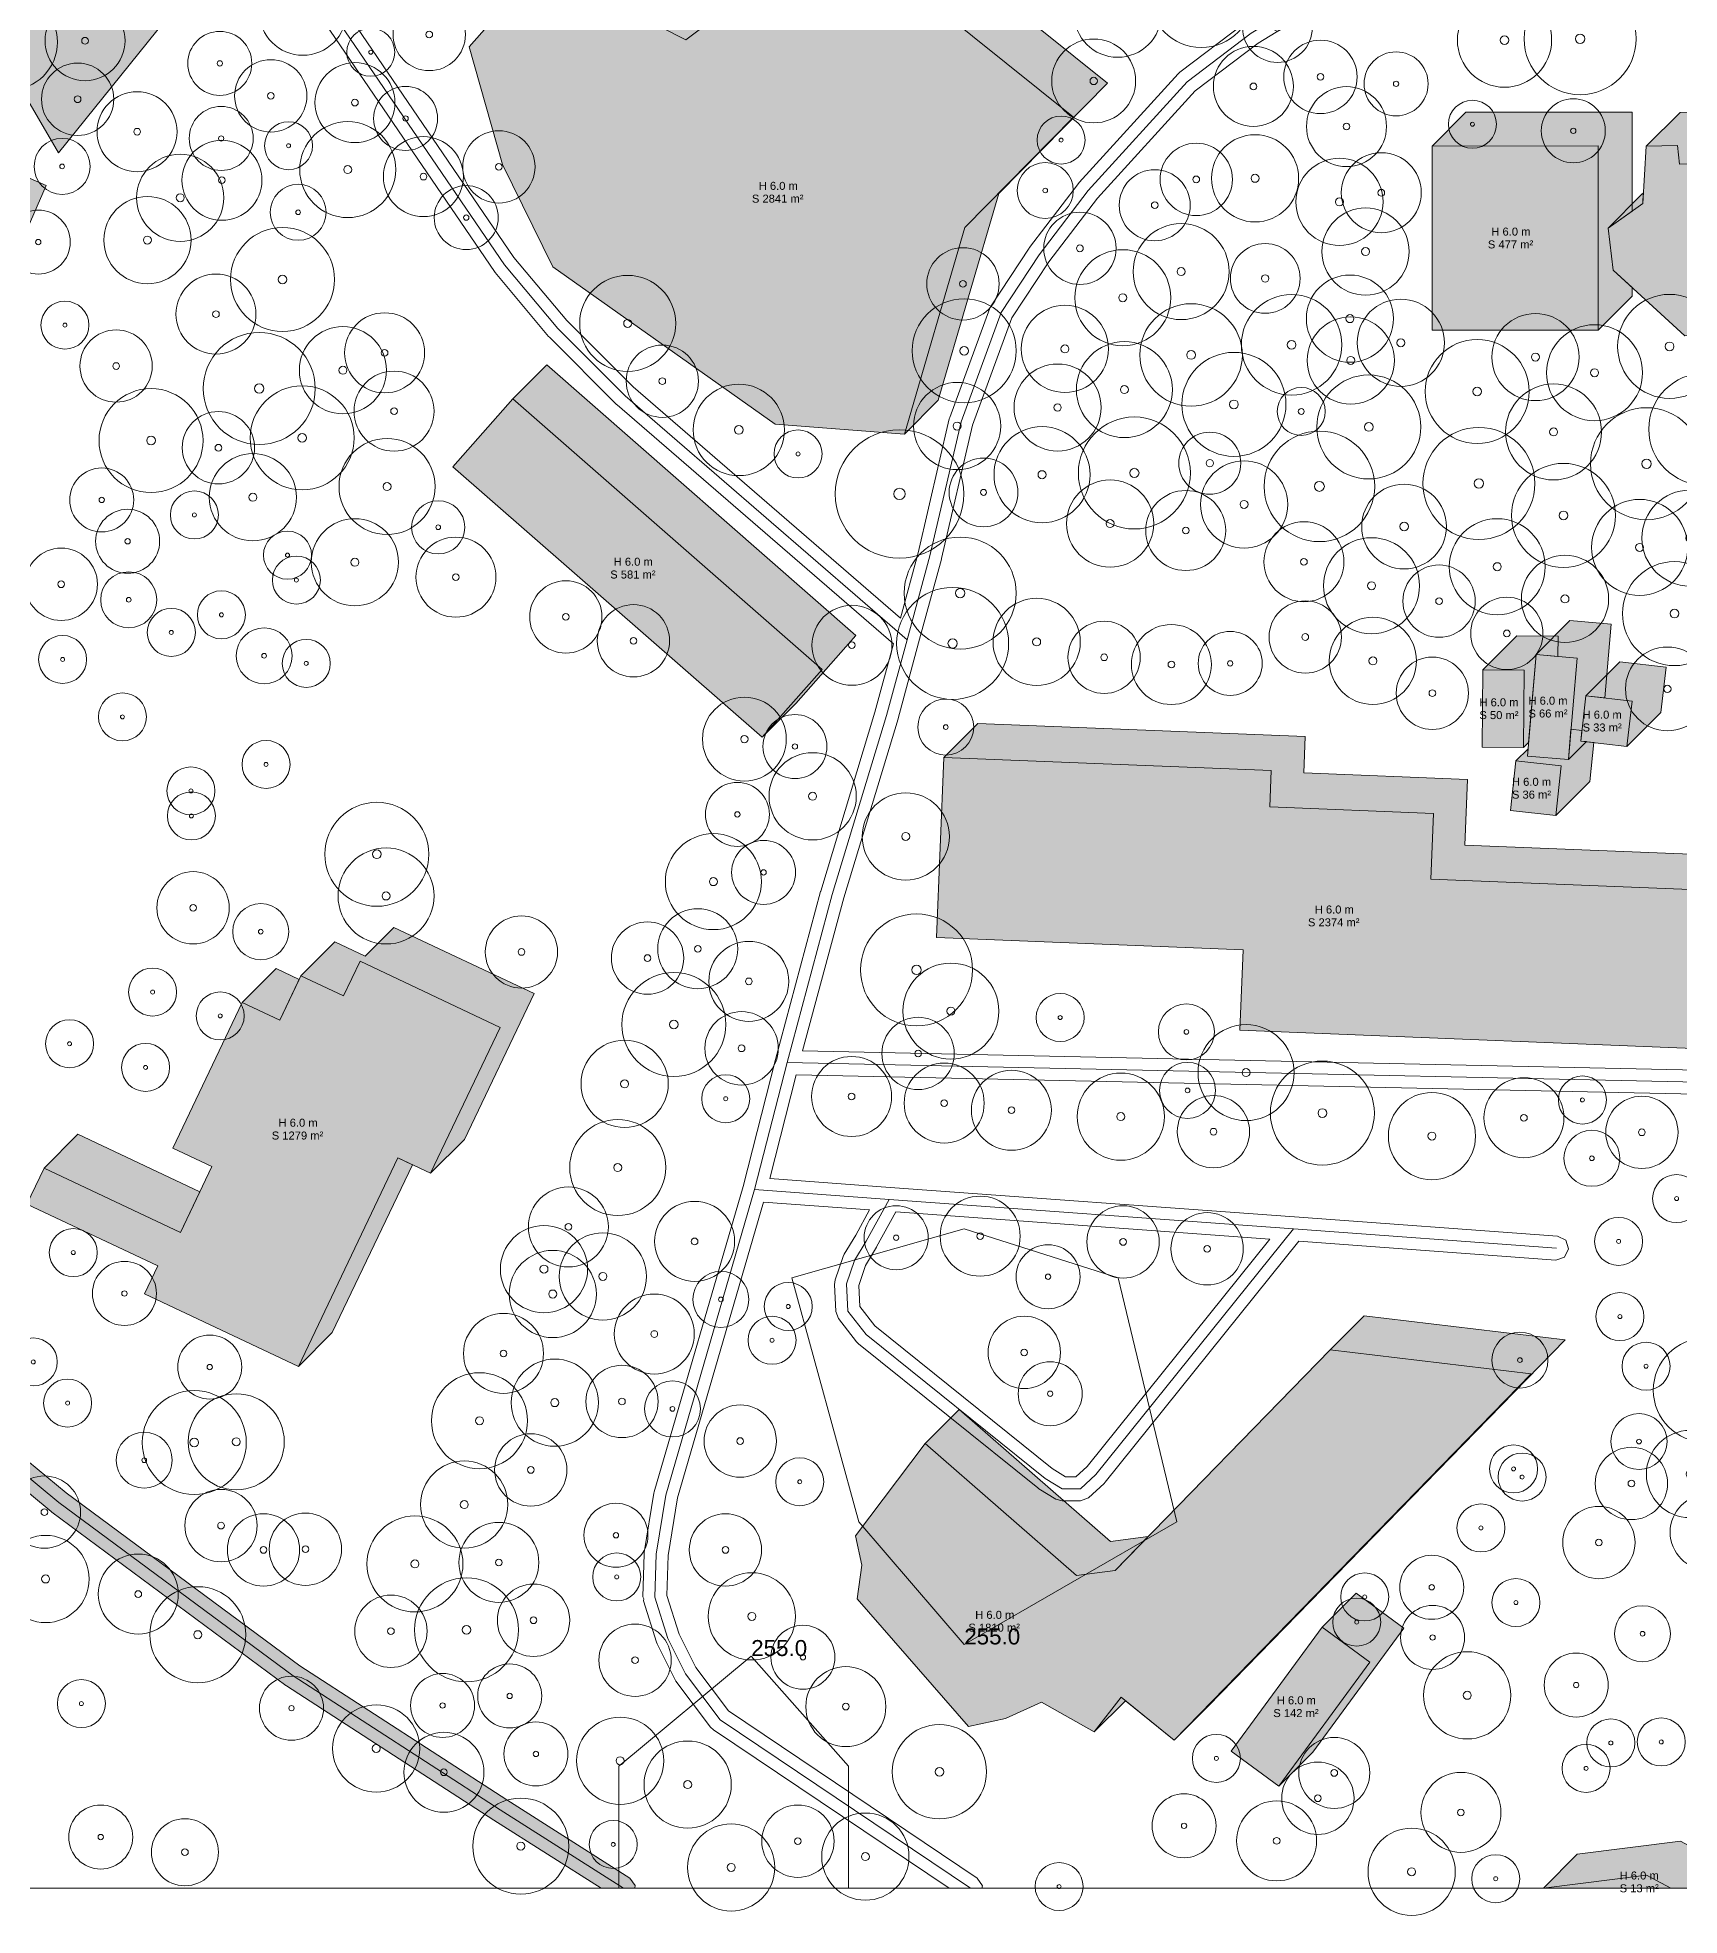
# Model space of a CAD drawing. Header units: metres. Extents: x -7 to 1019, y -7 to 1014.
# Drawn here: x 137.2 to 342.4, y -3.4 to 231.3 of the extents above; entities that cross this region are included whole.
import ezdxf

# ---------------------------------------------------------------- set-up
doc = ezdxf.new("R2010")
doc.units = ezdxf.units.M
doc.header["$MEASUREMENT"] = 0
for name, color, linetype, lineweight, true_color in [('TPX_BUILDING_AREAS_TEXT', 7, 'CONTINUOUS', 0, 0x000000), ('TPX_BUILDING_HEIGHTS_TEXT', 7, 'CONTINUOUS', 0, 0x000000), ('TPX_BUILDINGS', 7, 'CONTINUOUS', 0, 0x000000), ('TPX_BUILDINGS_HATCH', 7, 'CONTINUOUS', 0, 0xf0f0f0), ('TPX_BUILDINGS_SHADOWS_HATCH', 7, 'CONTINUOUS', 0, 0x000000), ('TPX_BUILDINGS_SHADOWS_OUTLINES', 7, 'CONTINUOUS', 0, 0x000000), ('TPX_CONTOUR_LINES_5M', 7, 'CONTINUOUS', 0, 0x969696), ('TPX_CONTOUR_LINES_5M_TEXT', 7, 'CONTINUOUS', 0, 0x000000), ('TPX_FRAME_PROJECT', 7, 'CONTINUOUS', 0, 0x000000), ('TPX_ROADS_AXES', 7, 'CONTINUOUS', 0, 0x323232), ('TPX_ROADS_CONTOURS', 7, 'CONTINUOUS', 0, 0x646464), ('TPX_ROADS_HATCH', 7, 'CONTINUOUS', 0, 0xc8c8c8), ('TPX_VEGETATION_GREEN_SPACES', 7, 'CONTINUOUS', 0, 0x58ba48), ('TPX_VEGETATION_GREEN_SPACES_HATCH', 7, 'CONTINUOUS', 0, 0x58ba48), ('TPX_VEGETATION_TREES_INDIVIDUAL', 7, 'CONTINUOUS', 0, 0x136734)]:
    doc.layers.add(name, color=color, linetype=linetype, lineweight=lineweight, true_color=true_color)
doc.styles.add('TPX_TEXTE', font='arial.ttf')

# ---------------------------------------------------------------- blocks, each defined once
blk = doc.blocks.new('TREETR004_CR044')
at = {"layer": 'TPX_VEGETATION_TREES_INDIVIDUAL'}
for radius in [4.44, 0.417]:
    blk.add_circle((0, 0, 0.04), radius, dxfattribs=at)
blk = doc.blocks.new('TREETR006_CR069')
at = {"layer": 'TPX_VEGETATION_TREES_INDIVIDUAL'}
for radius in [6.91, 0.625]:
    blk.add_circle((0, 0, 0.04), radius, dxfattribs=at)
blk = doc.blocks.new('TREETR005_CR064')
at = {"layer": 'TPX_VEGETATION_TREES_INDIVIDUAL'}
for radius in [6.41, 0.542]:
    blk.add_circle((0, 0, 0.04), radius, dxfattribs=at)
blk = doc.blocks.new('TREETR005_CR060')
at = {"layer": 'TPX_VEGETATION_TREES_INDIVIDUAL'}
for radius in [6, 0.5]:
    blk.add_circle((0, 0, 0.04), radius, dxfattribs=at)
blk = doc.blocks.new('TREETR003_CR033')
at = {"layer": 'TPX_VEGETATION_TREES_INDIVIDUAL'}
for radius in [3.32, 0.292]:
    blk.add_circle((0, 0, 0.04), radius, dxfattribs=at)
blk = doc.blocks.new('TREETR006_CR070')
at = {"layer": 'TPX_VEGETATION_TREES_INDIVIDUAL'}
for radius in [7, 0.583]:
    blk.add_circle((0, 0, 0.04), radius, dxfattribs=at)
blk = doc.blocks.new('TREETR003_CR030')
at = {"layer": 'TPX_VEGETATION_TREES_INDIVIDUAL'}
for radius in [3, 0.25]:
    blk.add_circle((0, 0, 0.04), radius, dxfattribs=at)
blk = doc.blocks.new('TREETR005_CR039')
at = {"layer": 'TPX_VEGETATION_TREES_INDIVIDUAL'}
for radius in [3.88, 0.458]:
    blk.add_circle((0, 0, 0.04), radius, dxfattribs=at)
blk = doc.blocks.new('TREETR004_CR045')
at = {"layer": 'TPX_VEGETATION_TREES_INDIVIDUAL'}
for radius in [4.52, 0.417]:
    blk.add_circle((0, 0, 0.04), radius, dxfattribs=at)
blk = doc.blocks.new('TREETR005_CR057')
at = {"layer": 'TPX_VEGETATION_TREES_INDIVIDUAL'}
for radius in [5.71, 0.542]:
    blk.add_circle((0, 0, 0.04), radius, dxfattribs=at)
blk = doc.blocks.new('TREETR004_CR047')
at = {"layer": 'TPX_VEGETATION_TREES_INDIVIDUAL'}
for radius in [4.72, 0.417]:
    blk.add_circle((0, 0, 0.04), radius, dxfattribs=at)
blk = doc.blocks.new('TREETR005_CR059')
at = {"layer": 'TPX_VEGETATION_TREES_INDIVIDUAL'}
for radius in [5.89, 0.542]:
    blk.add_circle((0, 0, 0.04), radius, dxfattribs=at)
blk = doc.blocks.new('TREETR005_CR052')
at = {"layer": 'TPX_VEGETATION_TREES_INDIVIDUAL'}
for radius in [5.24, 0.458]:
    blk.add_circle((0, 0, 0.04), radius, dxfattribs=at)
blk = doc.blocks.new('TREETR005_CR054')
at = {"layer": 'TPX_VEGETATION_TREES_INDIVIDUAL'}
for radius in [5.44, 0.458]:
    blk.add_circle((0, 0, 0.04), radius, dxfattribs=at)
blk = doc.blocks.new('TREETR003_CR040')
at = {"layer": 'TPX_VEGETATION_TREES_INDIVIDUAL'}
for radius in [4, 0.333]:
    blk.add_circle((0, 0, 0.04), radius, dxfattribs=at)
blk = doc.blocks.new('TREETR004_CR050')
at = {"layer": 'TPX_VEGETATION_TREES_INDIVIDUAL'}
for radius in [5, 0.417]:
    blk.add_circle((0, 0, 0.04), radius, dxfattribs=at)
blk = doc.blocks.new('TREETR005_CR063')
at = {"layer": 'TPX_VEGETATION_TREES_INDIVIDUAL'}
for radius in [6.28, 0.542]:
    blk.add_circle((0, 0, 0.04), radius, dxfattribs=at)
blk = doc.blocks.new('TREETR004_CR042')
at = {"layer": 'TPX_VEGETATION_TREES_INDIVIDUAL'}
for radius in [4.19, 0.417]:
    blk.add_circle((0, 0, 0.04), radius, dxfattribs=at)
blk = doc.blocks.new('TREETR005_CR055')
at = {"layer": 'TPX_VEGETATION_TREES_INDIVIDUAL'}
for radius in [5.45, 0.5]:
    blk.add_circle((0, 0, 0.04), radius, dxfattribs=at)
blk = doc.blocks.new('TREETR004_CR043')
at = {"layer": 'TPX_VEGETATION_TREES_INDIVIDUAL'}
for radius in [4.3, 0.375]:
    blk.add_circle((0, 0, 0.04), radius, dxfattribs=at)
blk = doc.blocks.new('TREETR007_CR080')
at = {"layer": 'TPX_VEGETATION_TREES_INDIVIDUAL'}
for radius in [8.03, 0.708]:
    blk.add_circle((0, 0, 0.04), radius, dxfattribs=at)
blk = doc.blocks.new('TREETR004_CR030')
at = {"layer": 'TPX_VEGETATION_TREES_INDIVIDUAL'}
for radius in [3, 0.375]:
    blk.add_circle((0, 0, 0.04), radius, dxfattribs=at)
blk = doc.blocks.new('TREETR005_CR053')
at = {"layer": 'TPX_VEGETATION_TREES_INDIVIDUAL'}
for radius in [5.3, 0.542]:
    blk.add_circle((0, 0, 0.04), radius, dxfattribs=at)
blk = doc.blocks.new('TREETR005_CR065')
at = {"layer": 'TPX_VEGETATION_TREES_INDIVIDUAL'}
for radius in [6.5, 0.542]:
    blk.add_circle((0, 0, 0.04), radius, dxfattribs=at)
blk = doc.blocks.new('TREETR003_CR035')
at = {"layer": 'TPX_VEGETATION_TREES_INDIVIDUAL'}
for radius in [3.5, 0.292]:
    blk.add_circle((0, 0, 0.04), radius, dxfattribs=at)
blk = doc.blocks.new('TREETR004_CR046')
at = {"layer": 'TPX_VEGETATION_TREES_INDIVIDUAL'}
for radius in [4.59, 0.417]:
    blk.add_circle((0, 0, 0.04), radius, dxfattribs=at)
blk = doc.blocks.new('TREETR005_CR044')
at = {"layer": 'TPX_VEGETATION_TREES_INDIVIDUAL'}
for radius in [4.36, 0.458]:
    blk.add_circle((0, 0, 0.04), radius, dxfattribs=at)

msp = doc.modelspace()

# ---------------------------------------------------------------- hatches: boundary and pattern name
at = {"layer": 'TPX_BUILDINGS_HATCH'}
for points in [[(200.07, 240.26), (191.17, 230.16), (195.33, 215.46), (201.6, 202.64), (229.4, 182.98), (245.56, 181.75), (253.13, 207.57), (266.68, 221.37), (237.03, 245.19), (218.24, 231.01), (200.07, 240.26)], [(332.26, 217.77), (311.51, 217.76), (311.52, 194.75), (332.28, 194.76), (332.26, 217.77)], [(337.84, 210.57), (333.51, 207.48), (334.17, 202.23), (343.11, 194.03), (348.25, 194.4), (348.06, 197.13), (366.67, 196.94), (366.42, 203.73), (370.74, 203.73), (369.29, 211.05), (361.73, 211.36), (362.2, 215.87), (342.44, 215.49), (342.2, 217.81), (338.27, 217.72), (337.84, 210.57)], [(196.62, 186.15), (189.13, 177.68), (227.76, 143.85), (235.26, 152.32), (196.62, 186.15)], [(324.51, 154.2), (323.43, 141.5), (328.56, 141.06), (329.64, 153.76), (324.51, 154.2)], [(317.88, 152.29), (317.78, 142.63), (322.93, 142.58), (323.03, 152.24), (317.88, 152.29)], [(330.75, 149.04), (330.09, 143.39), (335.87, 142.71), (336.53, 148.37), (330.75, 149.04)], [(250.5, 141.34), (249.59, 118.83), (287.89, 117.3), (287.49, 107.23), (353.43, 104.59), (354.23, 124.41), (311.34, 126.12), (311.69, 134.35), (291.23, 135.16), (291.41, 139.71), (250.5, 141.34)], [(321.97, 140.9), (321.3, 134.71), (326.98, 134.09), (327.66, 140.28), (321.97, 140.9)], [(138.02, 90), (135.88, 85.51), (152.24, 77.79), (150.56, 74.29), (169.81, 65.2), (182.25, 91.28), (186.34, 89.36), (195.04, 107.59), (177.52, 115.86), (175.44, 111.52), (170.12, 114.04), (167.48, 108.51), (162.8, 110.72), (154.12, 92.51), (159.01, 90.19), (155.08, 81.95), (138.02, 90)], [(248.16, 55.6), (239.46, 44.05), (240.24, 40.36), (239.65, 36.17), (253.56, 20.23), (258.2, 21.2), (262.7, 23.26), (269.29, 19.53), (272.65, 23.88), (279.28, 18.5), (323.9, 64.29), (298.77, 67.31), (271.92, 39.73), (267.06, 39.09), (248.16, 55.6)], [(297.78, 32.63), (286.39, 17.13), (292.36, 12.75), (303.75, 28.25), (297.78, 32.63)], [(338.32, 1.63), (325.45, 0), (341.35, 0), (338.32, 1.63)]]:
    msp.add_hatch(color=256, dxfattribs=at).paths.add_polyline_path(points)
at = {"layer": 'TPX_BUILDINGS_SHADOWS_HATCH'}
for points in [[(204.31, 244.5), (200.07, 240.26), (218.24, 231.01), (237.03, 245.19), (266.68, 221.37), (253.13, 207.57), (245.56, 181.75), (249.8, 185.99), (257.37, 211.81), (270.93, 225.62), (241.28, 249.44), (222.48, 235.25), (204.31, 244.5)], [(315.75, 222), (311.51, 217.76), (332.26, 217.77), (332.28, 194.76), (336.52, 199.01), (336.52, 200.07), (334.17, 202.23), (333.51, 207.48), (336.51, 209.63), (336.51, 222.01), (315.75, 222)], [(342.52, 221.96), (338.27, 217.72), (342.2, 217.81), (342.44, 215.49), (362.2, 215.87), (361.73, 211.36), (369.29, 211.05), (370.74, 203.73), (366.42, 203.73), (366.67, 196.94), (370.92, 201.18), (370.82, 203.81), (374.98, 207.97), (373.53, 215.3), (365.97, 215.6), (366.45, 220.11), (346.69, 219.73), (346.44, 222.06), (342.52, 221.96)], [(134.05, 208.58), (126.83, 192.13), (131.07, 196.37), (138.29, 212.82), (133.89, 214.75), (129.65, 210.51), (134.05, 208.58)], [(337.75, 211.72), (333.51, 207.48), (337.84, 210.57), (337.92, 211.85), (337.75, 211.72)], [(200.86, 190.39), (196.62, 186.15), (235.26, 152.32), (227.76, 143.85), (232, 148.09), (239.5, 156.57), (200.86, 190.39)], [(328.75, 158.45), (324.51, 154.2), (329.64, 153.76), (328.56, 141.06), (330.81, 143.31), (330.09, 143.39), (330.75, 149.04), (333.1, 148.77), (333.89, 158.01), (328.75, 158.45)], [(322.12, 156.53), (317.88, 152.29), (323.03, 152.24), (322.93, 142.58), (323.57, 143.22), (324.51, 154.2), (327.24, 153.97), (327.27, 156.48), (322.12, 156.53)], [(334.99, 153.28), (330.75, 149.04), (336.53, 148.37), (335.87, 142.71), (340.11, 146.95), (340.77, 152.61), (334.99, 153.28)], [(254.74, 145.58), (250.5, 141.34), (291.41, 139.71), (291.23, 135.16), (311.69, 134.35), (311.34, 126.12), (354.23, 124.41), (353.43, 104.59), (357.67, 108.84), (358.47, 128.65), (315.59, 130.36), (315.93, 138.59), (295.47, 139.41), (295.65, 143.96), (254.74, 145.58)], [(323.51, 142.43), (321.97, 140.9), (327.66, 140.28), (326.98, 134.09), (331.23, 138.34), (331.75, 143.2), (330.09, 143.39), (330.24, 144.7), (328.88, 144.85), (328.56, 141.06), (323.43, 141.5), (323.51, 142.43)], [(174.36, 118.28), (170.12, 114.04), (175.44, 111.52), (177.52, 115.86), (195.04, 107.59), (186.34, 89.36), (190.58, 93.6), (199.29, 111.83), (181.76, 120.1), (178.15, 116.49), (174.36, 118.28)], [(167.04, 114.96), (162.8, 110.72), (167.48, 108.51), (169.91, 113.6), (167.04, 114.96)], [(142.26, 94.25), (138.02, 90), (155.08, 81.95), (157.51, 87.05), (142.26, 94.25)], [(182.25, 91.28), (169.81, 65.2), (174.05, 69.44), (184.07, 90.43), (182.25, 91.28)], [(152.24, 77.79), (150.56, 74.29), (169.81, 65.2), (150.56, 74.29), (152.24, 77.79)], [(323.9, 64.29), (279.28, 18.5), (283.53, 22.74), (328.14, 68.53), (303.01, 71.55), (298.77, 67.31), (323.9, 64.29)], [(252.4, 59.84), (248.16, 55.6), (267.06, 39.09), (271.92, 39.73), (276.04, 43.95), (271.3, 43.33), (252.4, 59.84)], [(303.75, 28.25), (292.36, 12.75), (296.61, 16.99), (307.99, 32.49), (302.02, 36.88), (297.78, 32.63), (303.75, 28.25)], [(272.65, 23.88), (269.29, 19.53), (273.2, 23.43), (279.28, 18.5), (272.65, 23.88)], [(329.67, 4.24), (325.43, 0), (325.45, 0), (338.32, 1.63), (341.35, 0), (348.02, 0), (347.85, 3.03), (342.57, 5.87), (329.67, 4.24)]]:
    msp.add_hatch(color=256, dxfattribs=at).paths.add_polyline_path(points)
at = {"layer": 'TPX_ROADS_HATCH'}
msp.add_hatch(color=256, dxfattribs=at).paths.add_polyline_path([(122.14, 68.2), (121.52, 67.23), (121.77, 66.11), (128.1, 57.09), (128.27, 56.89), (133.89, 51.25), (133.99, 51.16), (138.92, 47.07), (138.98, 47.01), (168.25, 25.35), (168.33, 25.29), (194.22, 8.52), (207.64, 0), (211.85, 0), (211.9, 0.33), (211.24, 1.27), (195.85, 11.04), (170, 27.79), (140.8, 49.4), (135.96, 53.42), (130.48, 58.92), (124.23, 67.83), (123.26, 68.45), (122.14, 68.2)])
at = {"layer": 'TPX_VEGETATION_GREEN_SPACES_HATCH'}
msp.add_hatch(color=256, dxfattribs=at).paths.add_polyline_path([(0, 815.56), (0, 165.34), (13.02, 152.57), (46.37, 184.19), (48.03, 224.85), (83.18, 235.28), (122.01, 247.5), (139.83, 216.9), (560.02, 738.24), (575.52, 717.94), (628.86, 774.72), (664.02, 898.62), (626.71, 936.05), (591.38, 961.32), (529.37, 1005.65), (527.1, 1007.12), (425.31, 1007.12), (370.92, 971.48), (91.66, 834.53), (82.63, 852.04), (0, 815.56)])

# ---------------------------------------------------------------- linework, layer by layer
at = {"layer": 'TPX_BUILDINGS', "elevation": 0.04}
for points in [[(200.07, 240.26), (191.17, 230.16), (195.33, 215.46), (201.6, 202.64), (229.4, 182.98), (245.56, 181.75), (253.13, 207.57), (266.68, 221.37), (237.03, 245.19), (218.24, 231.01)], [(332.26, 217.77), (311.51, 217.76), (311.52, 194.75), (332.28, 194.76)], [(337.84, 210.57), (333.51, 207.48), (334.17, 202.23), (343.11, 194.03), (348.25, 194.4), (348.06, 197.13), (366.67, 196.94), (366.42, 203.73), (370.74, 203.73), (369.29, 211.05), (361.73, 211.36), (362.2, 215.87), (342.44, 215.49), (342.2, 217.81), (338.27, 217.72)], [(196.62, 186.15), (189.13, 177.68), (227.76, 143.85), (235.26, 152.32)], [(324.51, 154.2), (323.43, 141.5), (328.56, 141.06), (329.64, 153.76)], [(317.88, 152.29), (317.78, 142.63), (322.93, 142.58), (323.03, 152.24)], [(330.75, 149.04), (330.09, 143.39), (335.87, 142.71), (336.53, 148.37)], [(250.5, 141.34), (249.59, 118.83), (287.89, 117.3), (287.49, 107.23), (353.43, 104.59), (354.23, 124.41), (311.34, 126.12), (311.69, 134.35), (291.23, 135.16), (291.41, 139.71)], [(321.97, 140.9), (321.3, 134.71), (326.98, 134.09), (327.66, 140.28)], [(138.02, 90), (135.88, 85.51), (152.24, 77.79), (150.56, 74.29), (169.81, 65.2), (182.25, 91.28), (186.34, 89.36), (195.04, 107.59), (177.52, 115.86), (175.44, 111.52), (170.12, 114.04), (167.48, 108.51), (162.8, 110.72), (154.12, 92.51), (159.01, 90.19), (155.08, 81.95)], [(248.16, 55.6), (239.46, 44.05), (240.24, 40.36), (239.65, 36.17), (253.56, 20.23), (258.2, 21.2), (262.7, 23.26), (269.29, 19.53), (272.65, 23.88), (279.28, 18.5), (323.9, 64.29), (298.77, 67.31), (271.92, 39.73), (267.06, 39.09)], [(297.78, 32.63), (286.39, 17.13), (292.36, 12.75), (303.75, 28.25)], [(338.32, 1.63), (325.45, 0), (341.35, 0)]]:
    msp.add_lwpolyline(points, close=True, dxfattribs=at)
at = {"layer": 'TPX_BUILDINGS_SHADOWS_OUTLINES', "elevation": 0.04}
for points in [[(204.31, 244.5), (200.07, 240.26), (218.24, 231.01), (237.03, 245.19), (266.68, 221.37), (253.13, 207.57), (245.56, 181.75), (249.8, 185.99), (257.37, 211.81), (270.93, 225.62), (241.28, 249.44), (222.48, 235.25)], [(315.75, 222), (311.51, 217.76), (332.26, 217.77), (332.28, 194.76), (336.52, 199.01), (336.52, 200.07), (334.17, 202.23), (333.51, 207.48), (336.51, 209.63), (336.51, 222.01)], [(342.52, 221.96), (338.27, 217.72), (342.2, 217.81), (342.44, 215.49), (362.2, 215.87), (361.73, 211.36), (369.29, 211.05), (370.74, 203.73), (366.42, 203.73), (366.67, 196.94), (370.92, 201.18), (370.82, 203.81), (374.98, 207.97), (373.53, 215.3), (365.97, 215.6), (366.45, 220.11), (346.69, 219.73), (346.44, 222.06)], [(134.05, 208.58), (126.83, 192.13), (131.07, 196.37), (138.29, 212.82), (133.89, 214.75), (129.65, 210.51)], [(337.75, 211.72), (333.51, 207.48), (337.84, 210.57), (337.92, 211.85)], [(200.86, 190.39), (196.62, 186.15), (235.26, 152.32), (227.76, 143.85), (232, 148.09), (239.5, 156.57)], [(328.75, 158.45), (324.51, 154.2), (329.64, 153.76), (328.56, 141.06), (330.81, 143.31), (330.09, 143.39), (330.75, 149.04), (333.1, 148.77), (333.89, 158.01)], [(322.12, 156.53), (317.88, 152.29), (323.03, 152.24), (322.93, 142.58), (323.57, 143.22), (324.51, 154.2), (327.24, 153.97), (327.27, 156.48)], [(334.99, 153.28), (330.75, 149.04), (336.53, 148.37), (335.87, 142.71), (340.11, 146.95), (340.77, 152.61)], [(254.74, 145.58), (250.5, 141.34), (291.41, 139.71), (291.23, 135.16), (311.69, 134.35), (311.34, 126.12), (354.23, 124.41), (353.43, 104.59), (357.67, 108.84), (358.47, 128.65), (315.59, 130.36), (315.93, 138.59), (295.47, 139.41), (295.65, 143.96)], [(323.51, 142.43), (321.97, 140.9), (327.66, 140.28), (326.98, 134.09), (331.23, 138.34), (331.75, 143.2), (330.09, 143.39), (330.24, 144.7), (328.88, 144.85), (328.56, 141.06), (323.43, 141.5)], [(174.36, 118.28), (170.12, 114.04), (175.44, 111.52), (177.52, 115.86), (195.04, 107.59), (186.34, 89.36), (190.58, 93.6), (199.29, 111.83), (181.76, 120.1), (178.15, 116.49)], [(167.04, 114.96), (162.8, 110.72), (167.48, 108.51), (169.91, 113.6)], [(142.26, 94.25), (138.02, 90), (155.08, 81.95), (157.51, 87.05)], [(182.25, 91.28), (169.81, 65.2), (174.05, 69.44), (184.07, 90.43)], [(152.24, 77.79), (150.56, 74.29), (169.81, 65.2), (150.56, 74.29)], [(323.9, 64.29), (279.28, 18.5), (283.53, 22.74), (328.14, 68.53), (303.01, 71.55), (298.77, 67.31)], [(252.4, 59.84), (248.16, 55.6), (267.06, 39.09), (271.92, 39.73), (276.04, 43.95), (271.3, 43.33)], [(303.75, 28.25), (292.36, 12.75), (296.61, 16.99), (307.99, 32.49), (302.02, 36.88), (297.78, 32.63)], [(272.65, 23.88), (269.29, 19.53), (273.2, 23.43), (279.28, 18.5)], [(329.67, 4.24), (325.43, 0), (325.45, 0), (338.32, 1.63), (341.35, 0), (348.02, 0), (347.85, 3.03), (342.57, 5.87)]]:
    msp.add_lwpolyline(points, close=True, dxfattribs=at)
at = {"layer": 'TPX_CONTOUR_LINES_5M', "elevation": 0.05}
for points in [[(253.04, 82.42), (231.48, 76.3), (239.86, 45.78), (253.04, 30.47), (279.61, 45.78), (272.29, 76.3), (253.04, 82.42)], [(238.59, 0), (238.59, 15.26), (226.41, 29.02), (209.88, 15.26), (209.88, 0)]]:
    msp.add_lwpolyline(points, dxfattribs=at)
at = {"layer": 'TPX_FRAME_PROJECT', "elevation": 0}
msp.add_lwpolyline([(0, 0), (1012.17, 0), (1012.17, 1007.12), (0, 1007.12)], close=True, dxfattribs=at)
at = {"layer": 'TPX_ROADS_AXES', "elevation": 0.03}
for points in [[(230.89, 103.2), (389.17, 99.78), (392.5, 100.07), (394.23, 101.51), (394.78, 104.26), (401.53, 182.63), (402.09, 186.13), (403.74, 189.28), (409.03, 198.12), (410.51, 201.32), (411.32, 205.22), (415.79, 242.37), (415.81, 247.73), (414.39, 253.13), (411.68, 257.84), (396.54, 280.61)], [(349.95, 259.74), (326.49, 250.97), (308.95, 242.47), (298.27, 237.59), (288.92, 231.86), (280.9, 225.78), (268.52, 212.18), (262.4, 204.17), (257.64, 196.97), (252.64, 183.3), (248.74, 166.53), (245.9, 156.04), (243.33, 146.58), (236.54, 124.19), (230.89, 103.2), (226.84, 87.33), (215.72, 49.12), (214.52, 41.74), (214.37, 36.37)], [(245.9, 156.04), (210.65, 186.54), (202.24, 194.93), (195.56, 202.9), (170.24, 240.06), (165.6, 246.86)], [(226.84, 87.33), (243.66, 86.1), (294.19, 82.41), (327.08, 80.01)], [(243.66, 86.1), (240.77, 80.89), (239.31, 78.46), (238.34, 75.55)], [(238.34, 75.55), (238.5, 72.14), (240.77, 69.22), (263.16, 51.22), (265.28, 49.92), (267.55, 49.92), (269.49, 51.7), (294.19, 82.41)], [(210.44, 0), (195.04, 9.78), (169.15, 26.55), (139.88, 48.22), (134.95, 52.31), (129.33, 57.95), (123, 66.97)], [(214.37, 36.37), (216.01, 31.2), (218.2, 26.8), (222.53, 21.05), (253.84, 0)]]:
    msp.add_lwpolyline(points, dxfattribs=at)
at = {"layer": 'TPX_ROADS_CONTOURS', "elevation": 0.03}
for points in [[(389.12, 101.29), (232.84, 104.66), (237.98, 123.78), (244.76, 146.15), (244.77, 146.19), (247.34, 155.65), (250.19, 166.13), (250.2, 166.19), (254.08, 182.87), (258.99, 196.29), (263.62, 203.3), (269.68, 211.22), (281.92, 224.66), (289.77, 230.62), (298.98, 236.26), (309.57, 241.1), (309.6, 241.12), (327.08, 249.59), (350.48, 258.33)], [(288.02, 233.06), (280, 226.97), (279.79, 226.79), (267.41, 213.19), (267.33, 213.09), (261.2, 205.08), (261.14, 204.99), (256.39, 197.8), (256.23, 197.49), (251.23, 183.82), (251.17, 183.64), (247.29, 166.89), (245.07, 158.74), (211.67, 187.64), (203.35, 195.95), (196.76, 203.81), (171.48, 240.91)], [(169, 239.22), (194.32, 202.06), (194.41, 201.94), (201.09, 193.97), (201.18, 193.87), (209.58, 185.47), (209.66, 185.4), (244.2, 155.52), (241.88, 147), (235.1, 124.62), (235.09, 124.58), (229.44, 103.59), (225.39, 87.72), (214.28, 49.54), (214.24, 49.36), (213.04, 41.98), (213.02, 41.78), (212.88, 36.41), (212.97, 36.17), (212.94, 35.92), (214.58, 30.75), (214.67, 30.54), (216.85, 26.13), (217, 25.89), (221.33, 20.15), (221.69, 19.81), (251.15, 0), (255.25, 0), (255.31, 0.29), (254.67, 1.24), (223.57, 22.16), (219.48, 27.59), (217.41, 31.76), (215.88, 36.58), (216.02, 41.6), (217.19, 48.79), (227.94, 85.74), (241.21, 84.78), (239.48, 81.64), (238.03, 79.24), (237.89, 78.94), (236.91, 76.03), (236.84, 75.48), (237, 72.07), (237.31, 71.22), (239.59, 68.3), (239.83, 68.05), (262.22, 50.05), (262.38, 49.94), (264.49, 48.64), (265.28, 48.42), (267.55, 48.42), (268.57, 48.81), (270.51, 50.6), (270.66, 50.76), (294.86, 80.86), (326.97, 78.52), (328.06, 78.88), (328.58, 79.91), (328.22, 81), (327.19, 81.51), (294.3, 83.91), (243.76, 87.6), (228.74, 88.69), (232.05, 101.67), (389.13, 98.28)]]:
    msp.add_lwpolyline(points, dxfattribs=at)
for points in [[(239.85, 75.34), (240.68, 77.83), (242.06, 80.12), (242.09, 80.17), (244.5, 84.54), (291.23, 81.13), (268.4, 52.73), (266.97, 51.42), (265.71, 51.42), (264.03, 52.45), (241.85, 70.28), (239.97, 72.69)], [(122.14, 68.2), (121.52, 67.23), (121.77, 66.11), (128.1, 57.09), (128.27, 56.89), (133.89, 51.25), (133.99, 51.16), (138.92, 47.07), (138.98, 47.01), (168.25, 25.35), (168.33, 25.29), (194.22, 8.52), (207.64, 0), (211.85, 0), (211.9, 0.33), (211.24, 1.27), (195.85, 11.04), (170, 27.79), (140.8, 49.4), (135.96, 53.42), (130.48, 58.92), (124.23, 67.83), (123.26, 68.45)]]:
    msp.add_lwpolyline(points, close=True, dxfattribs=at)
at = {"layer": 'TPX_VEGETATION_GREEN_SPACES', "elevation": 0}
msp.add_lwpolyline([(0, 815.56), (0, 165.34), (13.02, 152.57), (46.37, 184.19), (48.03, 224.85), (83.18, 235.28), (122.01, 247.5), (139.83, 216.9), (560.02, 738.24), (575.52, 717.94), (628.86, 774.72), (664.02, 898.62), (626.71, 936.05), (591.38, 961.32), (529.37, 1005.65), (527.1, 1007.12), (425.31, 1007.12), (370.92, 971.48), (91.66, 834.53), (82.63, 852.04)], close=True, dxfattribs=at)

# ---------------------------------------------------------------- block references
at = {"layer": 'TPX_VEGETATION_TREES_INDIVIDUAL'}
for name, p in [('TREETR005_CR065', (282.67, 236.58, 0.04)), ('TREETR005_CR055', (170.37, 234.55, 0.04)), ('TREETR005_CR055', (272.22, 234.3, 0.04)), ('TREETR006_CR070', (330.02, 231.17, 0.04)), ('TREETR005_CR060', (133.7, 230.75, 0.04)), ('TREETR004_CR050', (143.14, 230.92, 0.04)), ('TREETR004_CR045', (186.17, 231.7, 0.04)), ('TREETR005_CR044', (292.19, 232.57, 0.04)), ('TREETR005_CR059', (320.57, 230.99, 0.04)), ('TREETR003_CR030', (178.86, 229.48, 0.04)), ('TREETR003_CR040', (159.99, 228.09, 0.04)), ('TREETR005_CR052', (269.22, 225.89, 0.04)), ('TREETR004_CR050', (289.18, 225.21, 0.04)), ('TREETR004_CR046', (297.56, 226.4, 0.04)), ('TREETR004_CR045', (142.22, 223.6, 0.04)), ('TREETR004_CR045', (166.36, 224.03, 0.04)), ('TREETR004_CR050', (176.88, 223.18, 0.04)), ('TREETR003_CR040', (307.02, 225.53, 0.04)), ('TREETR004_CR050', (149.65, 219.55, 0.04)), ('TREETR003_CR040', (183.21, 221.2, 0.04)), ('TREETR004_CR050', (300.82, 220.19, 0.04)), ('TREETR003_CR030', (316.56, 220.48, 0.04)), ('TREETR003_CR040', (329.17, 219.66, 0.04)), ('TREETR003_CR040', (160.16, 218.7, 0.04)), ('TREETR003_CR030', (168.58, 217.8, 0.04)), ('TREETR005_CR060', (175.98, 214.81, 0.04)), ('TREETR003_CR030', (265.15, 218.5, 0.04)), ('TREETR003_CR035', (140.28, 215.21, 0.04)), ('TREETR004_CR050', (160.25, 213.48, 0.04)), ('TREETR004_CR050', (185.44, 213.93, 0.04)), ('TREETR004_CR045', (194.87, 215.15, 0.04)), ('TREETR005_CR055', (289.39, 213.72, 0.04)), ('TREETR005_CR055', (155.04, 211.29, 0.04)), ('TREETR004_CR045', (282.04, 213.59, 0.04)), ('TREETR005_CR055', (299.94, 210.78, 0.04)), ('TREETR004_CR050', (305.17, 211.92, 0.04)), ('TREETR003_CR035', (263.17, 212.2, 0.04)), ('TREETR004_CR044', (276.85, 210.36, 0.04)), ('TREETR005_CR055', (150.94, 206, 0.04)), ('TREETR003_CR035', (169.78, 209.47, 0.04)), ('TREETR003_CR040', (190.79, 208.81, 0.04)), ('TREETR003_CR040', (137.3, 205.75, 0.04)), ('TREETR004_CR045', (267.5, 204.97, 0.04)), ('TREETR005_CR055', (303.2, 204.57, 0.04)), ('TREETR005_CR065', (167.83, 201.08, 0.04)), ('TREETR005_CR060', (280.15, 202.06, 0.04)), ('TREETR004_CR045', (252.88, 200.53, 0.04)), ('TREETR005_CR060', (272.86, 198.8, 0.04)), ('TREETR005_CR044', (290.66, 201.21, 0.04)), ('TREETR004_CR050', (159.51, 196.75, 0.04)), ('TREETR005_CR060', (210.97, 195.59, 0.04)), ('TREETR005_CR055', (301.25, 196.18, 0.04)), ('TREETR003_CR030', (140.63, 195.37, 0.04)), ('TREETR005_CR065', (253.03, 192.17, 0.04)), ('TREETR005_CR055', (265.62, 192.4, 0.04)), ('TREETR005_CR064', (281.39, 191.64, 0.04)), ('TREETR005_CR063', (293.96, 192.91, 0.04)), ('TREETR005_CR055', (307.61, 193.16, 0.04)), ('TREETR005_CR065', (341.21, 192.72, 0.04)), ('TREETR005_CR055', (175.38, 189.73, 0.04)), ('TREETR004_CR050', (180.59, 191.91, 0.04)), ('TREETR005_CR055', (301.35, 190.96, 0.04)), ('TREETR005_CR055', (324.44, 191.38, 0.04)), ('TREETR005_CR060', (331.82, 189.42, 0.04)), ('TREETR004_CR045', (147.03, 190.26, 0.04)), ('TREETR006_CR070', (164.92, 187.45, 0.04)), ('TREETR004_CR045', (215.3, 188.36, 0.04)), ('TREETR005_CR060', (273.06, 187.31, 0.04)), ('TREETR005_CR065', (317.16, 187.07, 0.04)), ('TREETR005_CR054', (264.71, 185.07, 0.04)), ('TREETR005_CR065', (286.75, 185.47, 0.04)), ('TREETR005_CR065', (170.29, 181.28, 0.04)), ('TREETR004_CR050', (181.77, 184.62, 0.04)), ('TREETR005_CR057', (224.86, 182.27, 0.04)), ('TREETR005_CR055', (252.15, 182.76, 0.04)), ('TREETR005_CR065', (303.6, 182.64, 0.04)), ('TREETR005_CR060', (326.7, 182.02, 0.04)), ('TREETR006_CR070', (345.6, 182.36, 0.04)), ('TREETR005_CR065', (151.39, 180.94, 0.04)), ('TREETR004_CR030', (295.16, 184.58, 0.04)), ('TREETR004_CR045', (159.81, 180.05, 0.04)), ('TREETR006_CR070', (274.3, 176.89, 0.04)), ('TREETR006_CR070', (338.32, 178.05, 0.04)), ('TREETR005_CR060', (180.89, 175.2, 0.04)), ('TREETR003_CR030', (232.26, 179.27, 0.04)), ('TREETR007_CR080', (244.95, 174.27, 0.04)), ('TREETR005_CR060', (262.76, 176.68, 0.04)), ('TREETR005_CR039', (283.73, 178.11, 0.04)), ('TREETR006_CR069', (297.43, 175.22, 0.04)), ('TREETR006_CR070', (317.37, 175.58, 0.04)), ('TREETR005_CR055', (164.12, 173.86, 0.04)), ('TREETR004_CR043', (255.45, 174.46, 0.04)), ('TREETR005_CR055', (288.02, 172.96, 0.04)), ('TREETR003_CR040', (145.23, 173.52, 0.04)), ('TREETR005_CR065', (327.94, 171.59, 0.04)), ('TREETR003_CR030', (156.81, 171.64, 0.04)), ('TREETR005_CR055', (271.27, 170.57, 0.04)), ('TREETR004_CR050', (280.73, 169.7, 0.04)), ('TREETR005_CR053', (308.02, 170.19, 0.04)), ('TREETR005_CR060', (343.74, 168.75, 0.04)), ('TREETR003_CR040', (148.47, 168.35, 0.04)), ('TREETR003_CR033', (187.29, 170.1, 0.04)), ('TREETR005_CR060', (337.46, 167.59, 0.04)), ('TREETR003_CR030', (168.45, 166.62, 0.04)), ('TREETR005_CR055', (176.87, 165.73, 0.04)), ('TREETR004_CR050', (295.5, 165.79, 0.04)), ('TREETR005_CR060', (319.66, 165.18, 0.04)), ('TREETR004_CR045', (140.17, 162.98, 0.04)), ('TREETR004_CR050', (189.5, 163.87, 0.04)), ('TREETR006_CR070', (252.53, 161.88, 0.04)), ('TREETR005_CR060', (303.95, 162.8, 0.04)), ('TREETR003_CR035', (148.6, 161.04, 0.04)), ('TREETR003_CR030', (169.56, 163.51, 0.04)), ('TREETR004_CR045', (312.39, 160.87, 0.04)), ('TREETR005_CR055', (328.13, 161.15, 0.04)), ('TREETR005_CR065', (341.81, 159.31, 0.04)), ('TREETR003_CR030', (160.19, 159.16, 0.04)), ('TREETR004_CR045', (203.24, 158.9, 0.04)), ('TREETR006_CR070', (251.59, 155.59, 0.04)), ('TREETR003_CR030', (153.93, 156.96, 0.04)), ('TREETR004_CR045', (211.69, 155.92, 0.04)), ('TREETR004_CR050', (239, 155.36, 0.04)), ('TREETR005_CR055', (262.09, 155.78, 0.04)), ('TREETR004_CR045', (295.67, 156.39, 0.04)), ('TREETR004_CR045', (320.86, 156.84, 0.04)), ('TREETR003_CR035', (165.53, 154.04, 0.04)), ('TREETR004_CR045', (270.52, 153.85, 0.04)), ('TREETR004_CR050', (278.93, 152.95, 0.04)), ('TREETR005_CR055', (304.12, 153.41, 0.04)), ('TREETR003_CR030', (140.34, 153.58, 0.04)), ('TREETR003_CR030', (170.79, 153.09, 0.04)), ('TREETR003_CR040', (286.28, 153.09, 0.04)), ('TREETR005_CR052', (340.93, 149.9, 0.04)), ('TREETR004_CR045', (311.55, 149.36, 0.04)), ('TREETR003_CR030', (147.82, 146.41, 0.04)), ('TREETR005_CR052', (225.56, 143.63, 0.04)), ('TREETR003_CR035', (250.73, 145.13, 0.04)), ('TREETR003_CR040', (231.88, 142.7, 0.04)), ('TREETR003_CR030', (165.77, 140.46, 0.04)), ('TREETR005_CR055', (234.09, 136.48, 0.04)), ('TREETR003_CR030', (156.38, 137.16, 0.04)), ('TREETR003_CR030', (156.44, 134.03, 0.04)), ('TREETR003_CR040', (224.68, 134.22, 0.04)), ('TREETR005_CR055', (245.73, 131.46, 0.04)), ('TREETR005_CR065', (179.62, 129.23, 0.04)), ('TREETR005_CR060', (221.68, 125.81, 0.04)), ('TREETR005_CR060', (180.77, 124.02, 0.04)), ('TREETR003_CR040', (227.96, 126.97, 0.04)), ('TREETR004_CR045', (156.65, 122.54, 0.04)), ('TREETR003_CR035', (165.1, 119.56, 0.04)), ('TREETR004_CR050', (219.73, 117.42, 0.04)), ('TREETR004_CR045', (197.69, 117.02, 0.04)), ('TREETR004_CR045', (213.45, 116.26, 0.04)), ('TREETR006_CR070', (247.08, 114.78, 0.04)), ('TREETR004_CR050', (226.11, 113.35, 0.04)), ('TREETR005_CR060', (251.37, 109.63, 0.04)), ('TREETR003_CR030', (151.59, 112.01, 0.04)), ('TREETR005_CR065', (216.75, 107.96, 0.04)), ('TREETR003_CR030', (160.04, 109.03, 0.04)), ('TREETR003_CR030', (265.03, 108.83, 0.04)), ('TREETR003_CR035', (280.81, 107.03, 0.04)), ('TREETR003_CR030', (141.21, 105.55, 0.04)), ('TREETR004_CR046', (225.21, 104.98, 0.04)), ('TREETR004_CR045', (247.27, 104.34, 0.04)), ('TREETR005_CR055', (210.59, 100.54, 0.04)), ('TREETR005_CR060', (288.26, 101.94, 0.04)), ('TREETR003_CR030', (150.71, 102.59, 0.04)), ('TREETR004_CR050', (238.96, 98.96, 0.04)), ('TREETR005_CR065', (297.8, 96.89, 0.04)), ('TREETR003_CR030', (223.22, 98.68, 0.04)), ('TREETR004_CR050', (250.53, 98.13, 0.04)), ('TREETR004_CR050', (258.94, 97.24, 0.04)), ('TREETR005_CR055', (272.61, 96.44, 0.04)), ('TREETR003_CR035', (280.95, 99.72, 0.04)), ('TREETR004_CR050', (323, 96.3, 0.04)), ('TREETR003_CR030', (330.31, 98.52, 0.04)), ('TREETR004_CR045', (284.19, 94.56, 0.04)), ('TREETR005_CR055', (311.5, 94.01, 0.04)), ('TREETR004_CR045', (337.74, 94.48, 0.04)), ('TREETR005_CR060', (209.73, 90.08, 0.04)), ('TREETR003_CR035', (331.49, 91.23, 0.04)), ('TREETR003_CR030', (342.08, 86.2, 0.04)), ('TREETR004_CR050', (203.56, 82.66, 0.04)), ('TREETR004_CR050', (219.34, 80.85, 0.04)), ('TREETR003_CR040', (244.53, 81.31, 0.04)), ('TREETR004_CR050', (255.03, 81.5, 0.04)), ('TREETR004_CR045', (272.89, 80.78, 0.04)), ('TREETR003_CR030', (141.68, 79.45, 0.04)), ('TREETR005_CR055', (200.51, 77.38, 0.04)), ('TREETR004_CR045', (283.4, 79.92, 0.04)), ('TREETR003_CR030', (334.83, 80.85, 0.04)), ('TREETR005_CR055', (207.87, 76.47, 0.04)), ('TREETR003_CR040', (263.52, 76.43, 0.04)), ('TREETR003_CR040', (148.07, 74.34, 0.04)), ('TREETR005_CR055', (201.61, 74.27, 0.04)), ('TREETR003_CR035', (222.62, 73.6, 0.04)), ('TREETR003_CR030', (231.04, 72.71, 0.04)), ('TREETR004_CR050', (214.3, 69.27, 0.04)), ('TREETR003_CR030', (335, 71.45, 0.04)), ('TREETR004_CR050', (195.45, 66.84, 0.04)), ('TREETR003_CR030', (229.02, 68.49, 0.04)), ('TREETR004_CR045', (260.54, 66.97, 0.04)), ('TREETR003_CR030', (136.67, 65.78, 0.04)), ('TREETR003_CR040', (158.73, 65.14, 0.04)), ('TREETR003_CR035', (322.5, 66.01, 0.04)), ('TREETR003_CR030', (338.26, 65.25, 0.04)), ('TREETR005_CR065', (345.67, 62.25, 0.04)), ('TREETR005_CR055', (201.86, 60.69, 0.04)), ('TREETR003_CR040', (263.78, 61.81, 0.04)), ('TREETR003_CR030', (140.97, 60.64, 0.04)), ('TREETR005_CR060', (192.45, 58.43, 0.04)), ('TREETR004_CR045', (210.26, 60.84, 0.04)), ('TREETR003_CR035', (216.57, 59.91, 0.04)), ('TREETR005_CR065', (156.8, 55.7, 0.04)), ('TREETR005_CR060', (162.05, 55.8, 0.04)), ('TREETR004_CR045', (225.04, 55.89, 0.04)), ('TREETR003_CR035', (337.38, 55.83, 0.04)), ('TREETR003_CR035', (150.54, 53.5, 0.04)), ('TREETR004_CR045', (198.86, 52.28, 0.04)), ('TREETR005_CR055', (343.76, 51.77, 0.04)), ('TREETR003_CR030', (321.7, 52.41, 0.04)), ('TREETR003_CR030', (322.77, 51.39, 0.04)), ('TREETR004_CR045', (336.43, 50.59, 0.04)), ('TREETR005_CR055', (190.54, 47.95, 0.04)), ('TREETR003_CR030', (232.48, 50.8, 0.04)), ('TREETR004_CR045', (138.06, 47.01, 0.04)), ('TREETR004_CR045', (160.14, 45.32, 0.04)), ('TREETR003_CR040', (209.51, 44.12, 0.04)), ('TREETR003_CR030', (317.63, 45.03, 0.04)), ('TREETR004_CR045', (332.36, 43.21, 0.04)), ('TREETR004_CR047', (345.99, 44.5, 0.04)), ('TREETR004_CR045', (165.45, 42.28, 0.04)), ('TREETR004_CR045', (170.69, 42.37, 0.04)), ('TREETR005_CR060', (184.38, 40.53, 0.04)), ('TREETR004_CR050', (194.87, 40.72, 0.04)), ('TREETR004_CR045', (223.19, 42.28, 0.04)), ('TREETR005_CR055', (138.21, 38.65, 0.04)), ('TREETR004_CR050', (149.8, 36.77, 0.04)), ('TREETR003_CR030', (209.6, 38.9, 0.04)), ('TREETR003_CR040', (311.47, 37.61, 0.04)), ('TREETR005_CR060', (157.24, 31.69, 0.04)), ('TREETR005_CR065', (190.82, 32.29, 0.04)), ('TREETR004_CR045', (199.2, 33.49, 0.04)), ('TREETR005_CR055', (226.49, 33.98, 0.04)), ('TREETR003_CR030', (303.09, 36.41, 0.04)), ('TREETR003_CR030', (322, 35.71, 0.04)), ('TREETR004_CR045', (181.38, 32.12, 0.04)), ('TREETR003_CR030', (302.09, 33.26, 0.04)), ('TREETR003_CR040', (311.58, 31.34, 0.04)), ('TREETR003_CR035', (337.82, 31.81, 0.04)), ('TREETR004_CR045', (211.89, 28.5, 0.04)), ('TREETR003_CR040', (232.88, 28.87, 0.04)), ('TREETR005_CR055', (315.91, 24.11, 0.04)), ('TREETR003_CR040', (329.53, 25.4, 0.04)), ('TREETR003_CR030', (142.69, 23.07, 0.04)), ('TREETR003_CR040', (168.95, 22.5, 0.04)), ('TREETR003_CR040', (187.84, 22.84, 0.04)), ('TREETR003_CR040', (196.22, 24.03, 0.04)), ('TREETR004_CR050', (238.24, 22.7, 0.04)), ('TREETR005_CR055', (179.54, 17.47, 0.04)), ('TREETR005_CR055', (210.02, 15.93, 0.04)), ('TREETR003_CR030', (333.86, 18.16, 0.04)), ('TREETR003_CR030', (340.16, 18.28, 0.04)), ('TREETR004_CR050', (188, 14.49, 0.04)), ('TREETR003_CR040', (199.5, 16.78, 0.04)), ('TREETR005_CR059', (249.94, 14.56, 0.04)), ('TREETR003_CR030', (284.55, 16.23, 0.04)), ('TREETR004_CR044', (299.29, 14.41, 0.04)), ('TREETR005_CR055', (218.47, 12.95, 0.04)), ('TREETR003_CR030', (330.77, 14.98, 0.04)), ('TREETR004_CR045', (297.24, 11.24, 0.04)), ('TREETR004_CR050', (315.12, 9.47, 0.04)), ('TREETR003_CR040', (280.51, 7.8, 0.04)), ('TREETR003_CR040', (145.1, 6.4, 0.04)), ('TREETR005_CR060', (197.61, 5.26, 0.04)), ('TREETR004_CR045', (232.25, 5.88, 0.04)), ('TREETR005_CR055', (240.68, 3.95, 0.04)), ('TREETR004_CR050', (292.09, 5.92, 0.04)), ('TREETR004_CR042', (155.63, 4.5, 0.04)), ('TREETR003_CR030', (209.16, 5.47, 0.04)), ('TREETR005_CR055', (223.91, 2.6, 0.04)), ('TREETR005_CR055', (308.96, 2.05, 0.04)), ('TREETR003_CR030', (264.9, 0.21, 0.04)), ('TREETR003_CR030', (319.47, 1.19, 0.04))]:
    msp.add_blockref(name, p, dxfattribs=at)

# ---------------------------------------------------------------- texts
at = {"layer": 'TPX_BUILDING_AREAS_TEXT', "style": 'TPX_TEXTE'}
for s, p in [('S 2841 m²', (226.5, 210.68, 0.05)), ('S 477 m²', (318.49, 204.96, 0.05)), ('S 581 m²', (208.79, 163.7, 0.05)), ('S 50 m²', (317.43, 146.13, 0.05)), ('S 66 m²', (323.56, 146.33, 0.05)), ('S 33 m²', (330.33, 144.58, 0.05)), ('S 36 m²', (321.5, 136.19, 0.05)), ('S 2374 m²', (296, 120.23, 0.05)), ('S 1279 m²', (166.48, 93.58, 0.05)), ('S 1810 m²', (253.56, 32.07, 0.05)), ('S 142 m²', (291.67, 21.39, 0.05)), ('S 13 m²', (334.96, -0.51, 0.05))]:
    msp.add_text(s, height=1, dxfattribs=at).set_placement(p)
at = {"layer": 'TPX_BUILDING_HEIGHTS_TEXT', "style": 'TPX_TEXTE'}
for p in [(227.35, 212.28, 0.05), (318.92, 206.56, 0.05), (209.22, 165.3, 0.05), (317.43, 147.73, 0.05), (323.56, 147.93, 0.05), (330.33, 146.18, 0.05), (321.5, 137.79, 0.05), (296.85, 121.83, 0.05), (167.33, 95.18, 0.05), (254.41, 33.67, 0.05), (292.1, 22.99, 0.05), (334.96, 1.09, 0.05)]:
    msp.add_text('H 6.0 m', height=1, dxfattribs=at).set_placement(p)
at = {"layer": 'TPX_CONTOUR_LINES_5M_TEXT', "style": 'TPX_TEXTE'}
for p in [(226.41, 29.02, 0.05), (253.04, 30.47, 0.05)]:
    msp.add_text('255.0', height=2, dxfattribs=at).set_placement(p)

doc.saveas('drawing.dxf')
